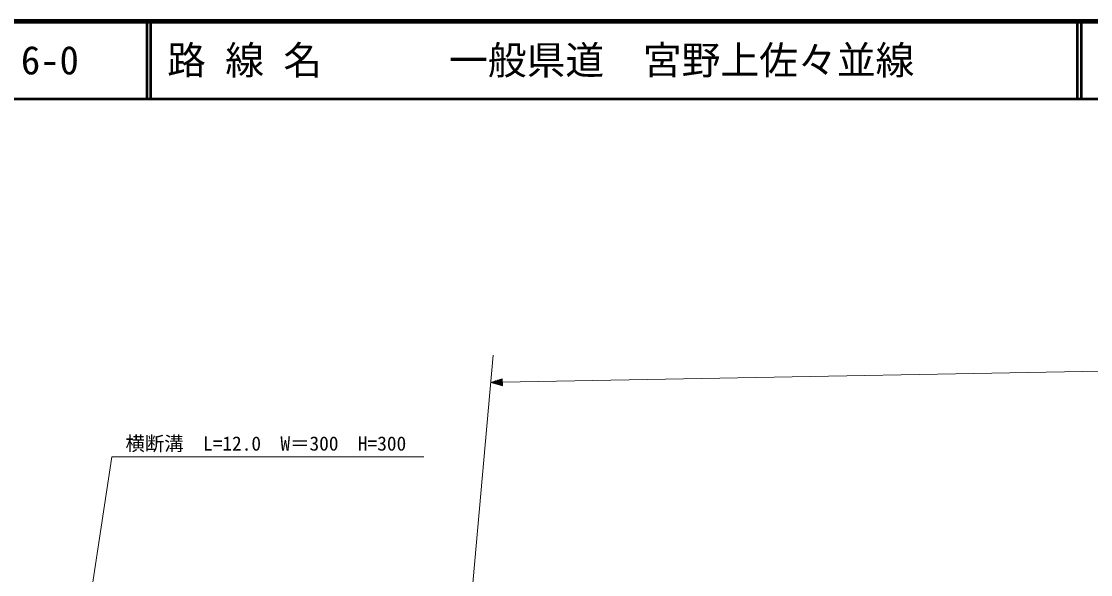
# Model space of a CAD drawing. Units: millimetres, scale not verified. Extents: x 40000 to 680000, y 20000 to 380000.
# Drawn here: x 161585 to 299472, y 308691 to 380000 of the extents above; entities that cross this region are included whole.
import ezdxf
from ezdxf.enums import TextEntityAlignment as Align

# ---------------------------------------------------------------- set-up
doc = ezdxf.new("R2010")
doc.units = ezdxf.units.MM
doc.header["$LTSCALE"] = 1000
for name, color, linetype, lineweight in [('M-STR-HTXT', 7, 'Continuous', 13), ('M-TTL', 2, 'Continuous', 140), ('M-TTL-LINE', 7, 'Continuous', 50)]:
    doc.layers.add(name, color=color, linetype=linetype, lineweight=lineweight)
doc.layers.add('M-TTL-TXT', color=7, linetype='Continuous')
doc.styles.add('ＭＳ ゴシック', font='')
doc.styles.get('ＭＳ ゴシック').set_extended_font_data('MS Gothic')

msp = doc.modelspace()

# ---------------------------------------------------------------- linework, layer by layer
at = {"layer": 'M-STR-HTXT'}
for p, q in [((222419, 336989), (218475, 292596)), ((222105, 333460), (223597, 333938)), ((223600, 333758), (223000, 333747)), ((223298, 333842), (223598, 333848)), ((223613, 333038), (223597, 333938)), ((222105, 333460), (223605, 333488)), ((222105, 333460), (223613, 333038)), ((223603, 333578), (222403, 333556)), ((223607, 333398), (222407, 333376)), ((222702, 333651), (223602, 333668)), ((222708, 333291), (223608, 333308)), ((223610, 333218), (223010, 333207)), ((223312, 333122), (223612, 333128))]:
    msp.add_line(p, q, dxfattribs=at)
for points in [[(223605, 333488), (321790, 335300), (391781, 333208), (460000, 330000), (493568, 328369), (539212, 325174)], [(168394, 291864), (173245, 323880), (213479, 323880)]]:
    msp.add_lwpolyline(points, dxfattribs=at)
at = {"layer": 'M-TTL'}
msp.add_line((680000, 380000), (40000, 380000), dxfattribs=at)
at = {"layer": 'M-TTL-LINE'}
for p, q in [((177750, 380000), (177750, 370000)), ((178250, 380000), (178250, 370000)), ((297750, 380000), (297750, 370000)), ((298250, 380000), (298250, 370000)), ((40000, 370000), (680000, 370000))]:
    msp.add_line(p, q, dxfattribs=at)

# ---------------------------------------------------------------- texts
at = {"layer": 'M-STR-HTXT', "style": 'ＭＳ ゴシック'}
msp.add_text('横断溝\u3000L=12.0\u3000W＝300\u3000H=300', height=1833, dxfattribs=at).set_placement((193112, 324122), align=Align.BOTTOM_CENTER)
at = {"layer": 'M-TTL-TXT', "style": 'ＭＳ ゴシック'}
for s, p in [('6-0', (161521, 375000)), ('路 線 名', (180380, 375000)), ('一般県道\u3000宮野上佐々並線', (216734, 375000))]:
    msp.add_text(s, height=3666, dxfattribs=at).set_placement(p, align=Align.MIDDLE_LEFT)

doc.saveas('drawing.dxf')
